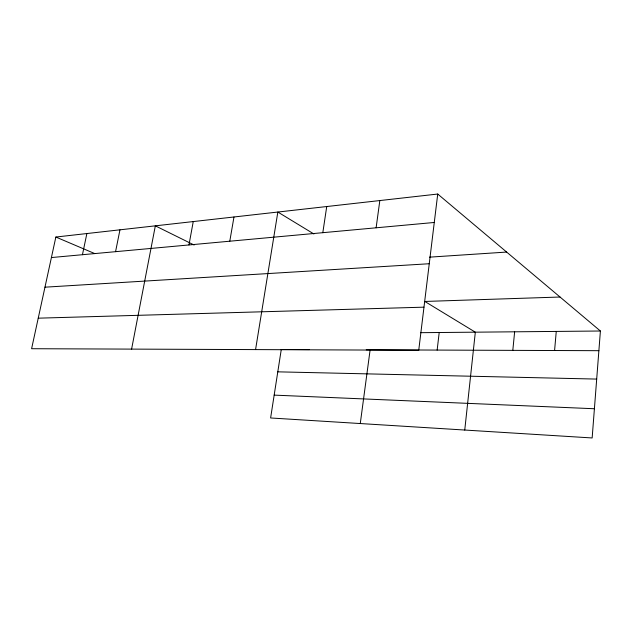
<?xml version="1.0" encoding="UTF-8"?>
<svg xmlns="http://www.w3.org/2000/svg" width="632" height="632" viewBox="0 0 632 632"><rect width="100%" height="100%" fill="white"/><g stroke="black" fill="none" stroke-linecap="round" stroke-linejoin="round"><path stroke-width="0.95" d="M437.731 194.04L418.739 350.247L31.6 348.714L55.861 237.04L437.731 194.04L600.4 331.01L592.152 437.96L270.615 417.973L281.272 349.488L309.475 349.599M554.58 350.523L556.263 331.421M512.813 350.365L514.638 331.808M464.749 430.044L475.327 332.179L424.83 301.456L560.031 297.024M437.147 350.081L439.201 332.511M360.272 423.551L370.123 349.828M376.119 227.804L379.832 200.557M322.818 232.687L326.728 206.538M255.565 349.599L277.843 212.044L313.891 233.974M229.787 241.211L233.974 216.989M188.968 244.955L193.25 221.571M131.598 349.109L155.338 225.837L194.127 245.018M115.561 251.678L119.962 229.827M82.444 254.712L86.876 233.548M51.405 257.556L434.279 222.472M429.507 257.153L506.643 252.065M44.967 287.181L429.254 263.734M38.236 318.173L423.977 307.168M420.596 332.685L600.4 331.01M366.236 349.812L598.883 350.689M277.796 371.837L596.695 379.082M274.177 395.118L594.404 408.746M55.861 237.04L94.832 253.622"/></g></svg>
